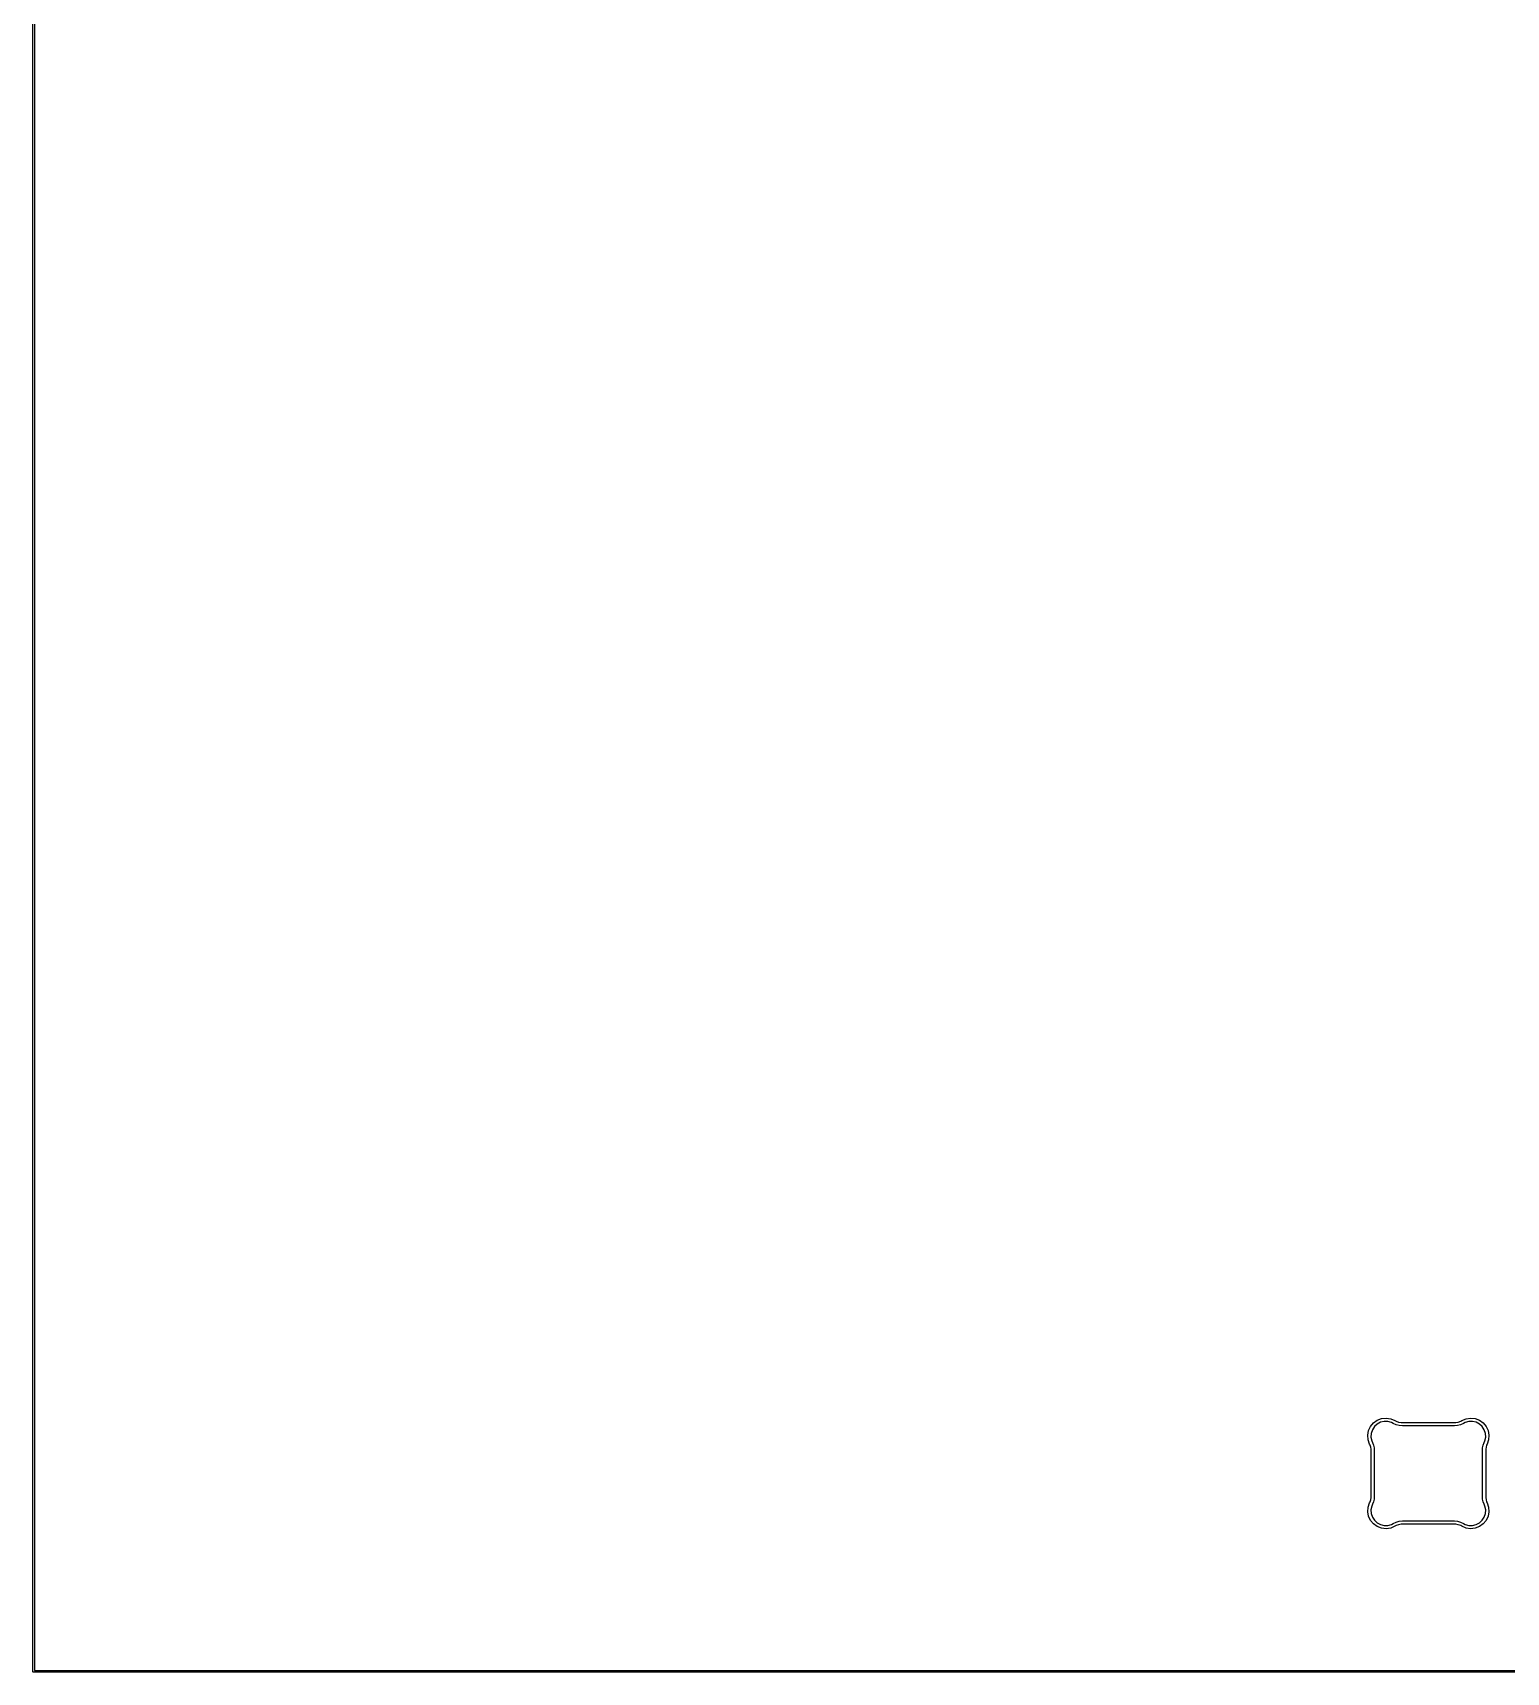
# Model space of a CAD drawing. Extents: x -0.9 to 12.5, y -6 to -2.
# Drawn here: x -0.922 to 0.849, y -5.967 to -3.998 of the extents above; entities that cross this region are included whole.
import ezdxf

# ---------------------------------------------------------------- set-up
doc = ezdxf.new("R2010")
doc.units = 0
doc.header["$MEASUREMENT"] = 0
doc.layers.add('BLACK', color=7, linetype='CONTINUOUS')

msp = doc.modelspace()

# ---------------------------------------------------------------- linework, layer by layer
at = {"layer": 'BLACK', "linetype": 'CONTINUOUS'}
for p, q in [((-0.9222, -5.9661), (-0.9222, -2.0291)), ((-0.9203, -2.0301), (-0.9203, -5.9652)), ((0.6832, -5.6769), (0.6856, -5.6719)), ((0.6856, -5.6719), (0.6891, -5.6677)), ((0.6901, -5.6721), (0.6877, -5.6759)), ((0.6891, -5.6677), (0.6936, -5.6645)), ((0.6935, -5.669), (0.6901, -5.6721)), ((0.6975, -5.6669), (0.6935, -5.669)), ((0.6936, -5.6645), (0.6988, -5.6625)), ((0.7019, -5.6658), (0.6975, -5.6669)), ((0.6988, -5.6625), (0.7042, -5.6619)), ((0.7064, -5.6659), (0.7019, -5.6658)), ((0.7042, -5.6619), (0.7097, -5.6628)), ((0.7108, -5.6672), (0.7064, -5.6659)), ((0.7097, -5.6628), (0.7147, -5.6649)), ((0.7128, -5.6683), (0.7108, -5.6672)), ((0.7162, -5.6699), (0.7128, -5.6683)), ((0.7128, -5.6683), (0.7128, -5.6683)), ((0.7128, -5.6683), (0.7128, -5.6683)), ((0.7128, -5.6683), (0.7128, -5.6683)), ((0.7128, -5.6683), (0.7128, -5.6683)), ((0.7147, -5.6649), (0.7147, -5.6649)), ((0.7147, -5.6649), (0.7147, -5.6649)), ((0.7147, -5.6649), (0.7147, -5.6649)), ((0.7147, -5.6649), (0.7147, -5.6649)), ((0.7147, -5.6649), (0.7147, -5.6649)), ((0.7147, -5.6649), (0.7161, -5.6657)), ((0.7161, -5.6657), (0.719, -5.6668)), ((0.7199, -5.6709), (0.7162, -5.6699)), ((0.719, -5.6668), (0.7221, -5.6673)), ((0.7237, -5.6713), (0.7199, -5.6709)), ((0.7221, -5.6673), (0.7237, -5.6673)), ((0.7237, -5.6673), (0.7237, -5.6673)), ((0.7237, -5.6673), (0.7237, -5.6673)), ((0.7237, -5.6673), (0.7862, -5.6673)), ((0.7862, -5.6713), (0.7237, -5.6713)), ((0.7237, -5.6713), (0.7237, -5.6713)), ((0.7862, -5.6673), (0.7862, -5.6673)), ((0.7862, -5.6673), (0.7862, -5.6673)), ((0.7862, -5.6673), (0.7862, -5.6673)), ((0.7862, -5.6673), (0.7878, -5.6673)), ((0.79, -5.6709), (0.7862, -5.6713)), ((0.7862, -5.6713), (0.7862, -5.6713)), ((0.7862, -5.6713), (0.7862, -5.6713)), ((0.7878, -5.6673), (0.7909, -5.6668)), ((0.7937, -5.6699), (0.79, -5.6709)), ((0.7909, -5.6668), (0.7938, -5.6657)), ((0.7972, -5.6683), (0.7937, -5.6699)), ((0.7938, -5.6657), (0.7952, -5.6649)), ((0.7952, -5.6649), (0.8002, -5.6628)), ((0.7952, -5.6649), (0.7952, -5.6649)), ((0.7952, -5.6649), (0.7952, -5.6649)), ((0.7952, -5.6649), (0.7952, -5.6649)), ((0.7991, -5.6672), (0.7972, -5.6683)), ((0.7972, -5.6683), (0.7972, -5.6683)), ((0.7972, -5.6683), (0.7972, -5.6683)), ((0.7972, -5.6683), (0.7972, -5.6683)), ((0.8035, -5.6659), (0.7991, -5.6672)), ((0.8002, -5.6628), (0.8057, -5.6619)), ((0.808, -5.6658), (0.8035, -5.6659)), ((0.8057, -5.6619), (0.8112, -5.6625)), ((0.8124, -5.6669), (0.808, -5.6658)), ((0.8112, -5.6625), (0.8163, -5.6645)), ((0.8164, -5.669), (0.8124, -5.6669)), ((0.8163, -5.6645), (0.8208, -5.6677)), ((0.8198, -5.6721), (0.8164, -5.669)), ((0.8222, -5.6759), (0.8198, -5.6721)), ((0.8208, -5.6677), (0.8243, -5.6719)), ((0.8243, -5.6719), (0.8267, -5.6769)), ((0.6822, -5.6823), (0.6832, -5.6769)), ((0.6826, -5.6878), (0.6822, -5.6823)), ((0.6843, -5.693), (0.6826, -5.6878)), ((0.6863, -5.6803), (0.686, -5.6848)), ((0.686, -5.6848), (0.6869, -5.6892)), ((0.6877, -5.6759), (0.6863, -5.6803)), ((0.6869, -5.6892), (0.6879, -5.6913)), ((0.6879, -5.6913), (0.689, -5.6943)), ((0.8209, -5.6943), (0.8221, -5.6913)), ((0.8221, -5.6913), (0.823, -5.6892)), ((0.8221, -5.6913), (0.8221, -5.6913)), ((0.8221, -5.6913), (0.8221, -5.6913)), ((0.8221, -5.6913), (0.8221, -5.6913)), ((0.8221, -5.6913), (0.8221, -5.6913)), ((0.8221, -5.6913), (0.8221, -5.6913)), ((0.8236, -5.6803), (0.8222, -5.6759)), ((0.823, -5.6892), (0.8239, -5.6848)), ((0.8239, -5.6848), (0.8236, -5.6803)), ((0.8274, -5.6878), (0.8256, -5.693)), ((0.8267, -5.6769), (0.8277, -5.6823)), ((0.8277, -5.6823), (0.8274, -5.6878)), ((0.6849, -5.6942), (0.6843, -5.693)), ((0.6843, -5.693), (0.6843, -5.693)), ((0.6857, -5.6967), (0.6849, -5.6942)), ((0.6861, -5.6993), (0.6857, -5.6967)), ((0.6861, -5.7007), (0.6861, -5.6993)), ((0.6861, -5.756), (0.6861, -5.7007)), ((0.6861, -5.7007), (0.6861, -5.7007)), ((0.689, -5.6943), (0.6898, -5.6974)), ((0.6898, -5.6974), (0.69, -5.7007)), ((0.69, -5.7007), (0.69, -5.7007)), ((0.69, -5.7007), (0.69, -5.7007)), ((0.69, -5.7007), (0.69, -5.7007)), ((0.69, -5.7007), (0.69, -5.756)), ((0.8199, -5.7007), (0.8202, -5.6974)), ((0.8199, -5.756), (0.8199, -5.7007)), ((0.8199, -5.7007), (0.8199, -5.7007)), ((0.8199, -5.7007), (0.8199, -5.7007)), ((0.8202, -5.6974), (0.8209, -5.6943)), ((0.8243, -5.6967), (0.8239, -5.6993)), ((0.8239, -5.6993), (0.8239, -5.7007)), ((0.8239, -5.7007), (0.8239, -5.756)), ((0.825, -5.6942), (0.8243, -5.6967)), ((0.8256, -5.693), (0.825, -5.6942)), ((0.8256, -5.693), (0.8256, -5.693)), ((0.8256, -5.693), (0.8256, -5.693)), ((0.8256, -5.693), (0.8256, -5.693)), ((0.8256, -5.693), (0.8256, -5.693)), ((0.6822, -5.7744), (0.6826, -5.7689)), ((0.6826, -5.7689), (0.6843, -5.7637)), ((0.6843, -5.7637), (0.6849, -5.7625)), ((0.6843, -5.7637), (0.6843, -5.7637)), ((0.6843, -5.7637), (0.6843, -5.7637)), ((0.6843, -5.7637), (0.6843, -5.7637)), ((0.6843, -5.7637), (0.6843, -5.7637)), ((0.6849, -5.7625), (0.6857, -5.76)), ((0.6857, -5.76), (0.6861, -5.7573)), ((0.6869, -5.7675), (0.686, -5.7719)), ((0.6861, -5.7573), (0.6861, -5.756)), ((0.6861, -5.756), (0.6861, -5.756)), ((0.6879, -5.7654), (0.6869, -5.7675)), ((0.689, -5.7624), (0.6879, -5.7654)), ((0.6879, -5.7654), (0.6879, -5.7654)), ((0.6879, -5.7654), (0.6879, -5.7654)), ((0.6879, -5.7654), (0.6879, -5.7654)), ((0.6879, -5.7654), (0.6879, -5.7654)), ((0.6879, -5.7654), (0.6879, -5.7654)), ((0.6898, -5.7592), (0.689, -5.7624)), ((0.69, -5.756), (0.6898, -5.7592)), ((0.69, -5.756), (0.69, -5.756)), ((0.69, -5.756), (0.69, -5.756)), ((0.8202, -5.7592), (0.8199, -5.756)), ((0.8199, -5.756), (0.8199, -5.756)), ((0.8199, -5.756), (0.8199, -5.756)), ((0.8199, -5.756), (0.8199, -5.756)), ((0.8209, -5.7624), (0.8202, -5.7592)), ((0.8221, -5.7654), (0.8209, -5.7624)), ((0.823, -5.7675), (0.8221, -5.7654)), ((0.8221, -5.7654), (0.8221, -5.7654)), ((0.8221, -5.7654), (0.8221, -5.7654)), ((0.8239, -5.7719), (0.823, -5.7675)), ((0.8239, -5.756), (0.8239, -5.756)), ((0.8239, -5.756), (0.8239, -5.7573)), ((0.8239, -5.7573), (0.8243, -5.76)), ((0.8243, -5.76), (0.825, -5.7625)), ((0.825, -5.7625), (0.8256, -5.7637)), ((0.8256, -5.7637), (0.8256, -5.7637)), ((0.8256, -5.7637), (0.8256, -5.7637)), ((0.8256, -5.7637), (0.8273, -5.7689)), ((0.8273, -5.7689), (0.8277, -5.7744)), ((0.6832, -5.7798), (0.6822, -5.7744)), ((0.6856, -5.7848), (0.6832, -5.7798)), ((0.6891, -5.789), (0.6856, -5.7848)), ((0.686, -5.7719), (0.6863, -5.7764)), ((0.6863, -5.7764), (0.6877, -5.7808)), ((0.6877, -5.7808), (0.6901, -5.7846)), ((0.6936, -5.7922), (0.6891, -5.789)), ((0.6901, -5.7846), (0.6935, -5.7877)), ((0.6935, -5.7877), (0.6975, -5.7898)), ((0.6975, -5.7898), (0.7019, -5.7908)), ((0.7064, -5.7908), (0.7108, -5.7895)), ((0.7108, -5.7895), (0.7128, -5.7884)), ((0.7128, -5.7884), (0.7162, -5.7868)), ((0.7128, -5.7884), (0.7128, -5.7884)), ((0.719, -5.7899), (0.7161, -5.791)), ((0.7162, -5.7868), (0.7199, -5.7858)), ((0.7221, -5.7894), (0.719, -5.7899)), ((0.7199, -5.7858), (0.7237, -5.7854)), ((0.7237, -5.7894), (0.7221, -5.7894)), ((0.7237, -5.7854), (0.7237, -5.7854)), ((0.7237, -5.7854), (0.7237, -5.7854)), ((0.7237, -5.7854), (0.7237, -5.7854)), ((0.7237, -5.7854), (0.7862, -5.7854)), ((0.7862, -5.7894), (0.7237, -5.7894)), ((0.7237, -5.7894), (0.7237, -5.7894)), ((0.7237, -5.7894), (0.7237, -5.7894)), ((0.7862, -5.7854), (0.7862, -5.7854)), ((0.7862, -5.7854), (0.79, -5.7858)), ((0.7878, -5.7894), (0.7862, -5.7894)), ((0.7862, -5.7894), (0.7862, -5.7894)), ((0.7862, -5.7894), (0.7862, -5.7894)), ((0.7909, -5.7899), (0.7878, -5.7894)), ((0.79, -5.7858), (0.7937, -5.7868)), ((0.7938, -5.791), (0.7909, -5.7899)), ((0.7937, -5.7868), (0.7972, -5.7884)), ((0.7972, -5.7884), (0.7972, -5.7884)), ((0.7972, -5.7884), (0.7972, -5.7884)), ((0.7972, -5.7884), (0.7972, -5.7884)), ((0.7972, -5.7884), (0.7972, -5.7884)), ((0.7972, -5.7884), (0.7991, -5.7895)), ((0.7991, -5.7895), (0.8035, -5.7908)), ((0.808, -5.7908), (0.8124, -5.7898)), ((0.8124, -5.7898), (0.8164, -5.7876)), ((0.8208, -5.789), (0.8163, -5.7922)), ((0.8164, -5.7876), (0.8198, -5.7846)), ((0.8198, -5.7846), (0.8222, -5.7808)), ((0.8243, -5.7848), (0.8208, -5.789)), ((0.8222, -5.7808), (0.8236, -5.7764)), ((0.8236, -5.7764), (0.8239, -5.7719)), ((0.8267, -5.7798), (0.8243, -5.7848)), ((0.8277, -5.7744), (0.8267, -5.7798)), ((0.6988, -5.7942), (0.6936, -5.7922)), ((0.7042, -5.7947), (0.6988, -5.7942)), ((0.7019, -5.7908), (0.7064, -5.7908)), ((0.7097, -5.7939), (0.7042, -5.7947)), ((0.7147, -5.7918), (0.7097, -5.7939)), ((0.7161, -5.791), (0.7147, -5.7918)), ((0.7147, -5.7918), (0.7147, -5.7918)), ((0.7147, -5.7918), (0.7147, -5.7918)), ((0.7952, -5.7918), (0.7938, -5.791)), ((0.8002, -5.7939), (0.7952, -5.7918)), ((0.7952, -5.7918), (0.7952, -5.7918)), ((0.7952, -5.7918), (0.7952, -5.7918)), ((0.7952, -5.7918), (0.7952, -5.7918)), ((0.7952, -5.7918), (0.7952, -5.7918)), ((0.7952, -5.7918), (0.7952, -5.7918)), ((0.8057, -5.7947), (0.8002, -5.7939)), ((0.8035, -5.7908), (0.808, -5.7908)), ((0.8112, -5.7941), (0.8057, -5.7947)), ((0.8163, -5.7922), (0.8112, -5.7941)), ((-0.9222, -5.9665), (-0.9222, -5.9661)), ((-0.9216, -5.9671), (-0.9222, -5.9665)), ((-0.9213, -5.9671), (-0.9216, -5.9671)), ((12.4961, -5.9671), (-0.9213, -5.9671)), ((-0.9203, -5.9652), (12.4951, -5.9652))]:
    msp.add_line(p, q, dxfattribs=at)

doc.saveas('drawing.dxf')
